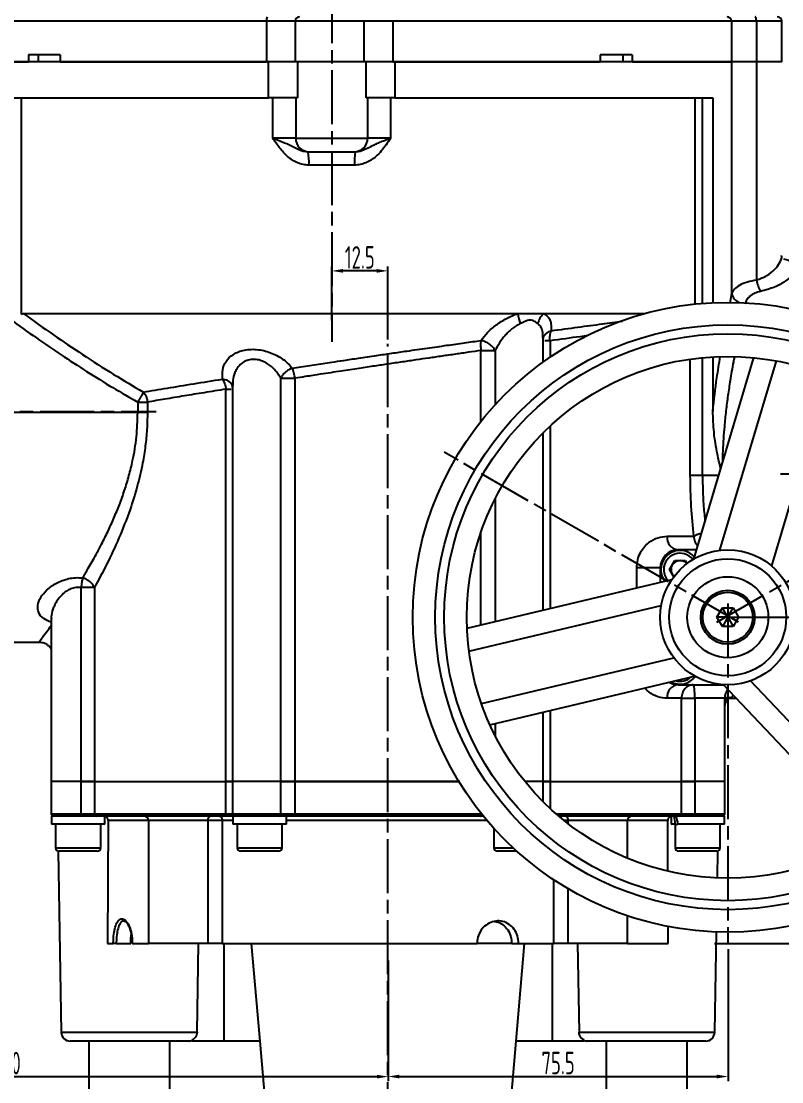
# Model space of a CAD drawing. Header units: millimetres. Extents: x 7829 to 9013, y 2050 to 2917.
# Drawn here: x 8127.3 to 8296.3, y 2557 to 2792.8 of the extents above; entities that cross this region are included whole.
import ezdxf

# ---------------------------------------------------------------- set-up
doc = ezdxf.new("R2010")
doc.units = ezdxf.units.MM
doc.linetypes.add('AM_ISO08W050', pattern=[18, 12, -1.5, 3, -1.5])
doc.layers.add('AM_5', color=3, linetype='Continuous', lineweight=25)
doc.layers.add('AM_7', color=4, linetype='AM_ISO08W050', lineweight=25)
doc.styles.add('工程字', font='gbenor.shx', dxfattribs={"width": 0.707, "bigfont": 'hztxt.shx'})
doc.dimstyles.new('AM_GB$0', dxfattribs={"dimtxt": 3.5, "dimasz": 2.5, "dimexe": 1, "dimexo": 1, "dimgap": 0.5, "dimtad": 1, "dimdsep": 46, "dimtxsty": '工程字', "dimcen": 0, "dimclrd": 256, "dimclre": 256, "dimclrt": 2, "dimadec": 0, "dimazin": 2, "dimtp": 0.1, "dimtm": 0.1, "dimtfac": 0.71, "dimtmove": 0, "dimatfit": 3, "dimfxl": 0, "dimlwd": -1, "dimlwe": -1, "dimarcsym": 0})

# ---------------------------------------------------------------- blocks, each defined once
blk = doc.blocks.new('*D26')
at = {"layer": 'AM_5', "transparency": 16777216}
for p, q in [((8196.31, 2726.28), (8196.31, 2738.28)), ((8206.3, 2737.28), (8198.81, 2737.28)), ((8208.8, 2722.03), (8208.8, 2738.28))]:
    blk.add_line(p, q, dxfattribs=at)
for points in [[(8198.81, 2737.7), (8198.81, 2736.87), (8196.31, 2737.28)], [(8206.3, 2737.7), (8206.3, 2736.87), (8208.8, 2737.28)]]:
    blk.add_solid(points, dxfattribs=at)
at = {"layer": 'Defpoints', "color": 0}
for p in [(8196.31, 2737.28), (8196.31, 2725.28), (8208.8, 2721.03)]:
    blk.add_point(p, dxfattribs=at)
at = {"layer": 'AM_5', "color": 2, "transparency": 16777216, "insert": (8202.56, 2740.28), "char_height": 5, "attachment_point": 5, "style": '工程字'}
blk.add_mtext('12.5', dxfattribs=at)
blk = doc.blocks.new('*D35')
at = {"layer": 'AM_5', "transparency": 16777216}
for p, q in [((8208.87, 2583.98), (8208.87, 2557.17)), ((8080.79, 2578.91), (8080.79, 2557.17)), ((8083.29, 2558.17), (8206.37, 2558.17))]:
    blk.add_line(p, q, dxfattribs=at)
for points in [[(8083.29, 2558.58), (8083.29, 2557.75), (8080.79, 2558.17)], [(8206.37, 2558.58), (8206.37, 2557.75), (8208.87, 2558.17)]]:
    blk.add_solid(points, dxfattribs=at)
at = {"layer": 'Defpoints', "color": 0}
for p in [(8208.87, 2584.98), (8080.79, 2579.91), (8208.87, 2558.17)]:
    blk.add_point(p, dxfattribs=at)
at = {"layer": 'AM_5', "color": 2, "transparency": 16777216, "insert": (8124.39, 2561.17), "char_height": 5, "attachment_point": 5, "style": '工程字'}
blk.add_mtext('130', dxfattribs=at)
blk = doc.blocks.new('*D36')
at = {"layer": 'AM_5', "transparency": 16777216}
for p, q in [((8284.37, 2586.48), (8284.37, 2557.19)), ((8208.87, 2583.98), (8208.87, 2557.19)), ((8211.37, 2558.19), (8281.87, 2558.19))]:
    blk.add_line(p, q, dxfattribs=at)
for points in [[(8211.37, 2558.61), (8211.37, 2557.77), (8208.87, 2558.19)], [(8281.87, 2558.61), (8281.87, 2557.77), (8284.37, 2558.19)]]:
    blk.add_solid(points, dxfattribs=at)
at = {"layer": 'Defpoints', "color": 0}
for p in [(8284.37, 2587.48), (8208.87, 2584.98), (8284.37, 2558.19)]:
    blk.add_point(p, dxfattribs=at)
at = {"layer": 'AM_5', "color": 2, "transparency": 16777216, "insert": (8246.62, 2561.19), "char_height": 5, "attachment_point": 5, "style": '工程字'}
blk.add_mtext('75.5', dxfattribs=at)
blk = doc.blocks.new('*D37')
at = {"layer": 'AM_5', "transparency": 16777216}
for p, q in [((8285.37, 2660.28), (8424.21, 2660.28)), ((8423.21, 2590.28), (8423.21, 2657.78)), ((8281.37, 2587.78), (8424.21, 2587.78))]:
    blk.add_line(p, q, dxfattribs=at)
for points in [[(8422.79, 2657.78), (8423.63, 2657.78), (8423.21, 2660.28)], [(8422.79, 2590.28), (8423.63, 2590.28), (8423.21, 2587.78)]]:
    blk.add_solid(points, dxfattribs=at)
at = {"layer": 'Defpoints', "color": 0}
for p in [(8284.37, 2660.28), (8423.21, 2660.28), (8280.37, 2587.78)]:
    blk.add_point(p, dxfattribs=at)
at = {"layer": 'AM_5', "color": 2, "transparency": 16777216, "insert": (8420.21, 2624.03), "char_height": 5, "attachment_point": 5, "rotation": 90, "style": '工程字'}
blk.add_mtext('72.5', dxfattribs=at)
blk = doc.blocks.new('*D38')
at = {"layer": 'AM_5', "transparency": 16777216}
for p, q in [((8411.36, 2691.78), (8438.43, 2691.78)), ((8437.43, 2590.28), (8437.43, 2689.28)), ((8281.37, 2587.78), (8438.43, 2587.78))]:
    blk.add_line(p, q, dxfattribs=at)
for points in [[(8437.01, 2689.28), (8437.84, 2689.28), (8437.43, 2691.78)], [(8437.01, 2590.28), (8437.84, 2590.28), (8437.43, 2587.78)]]:
    blk.add_solid(points, dxfattribs=at)
at = {"layer": 'Defpoints', "color": 0}
for p in [(8410.36, 2691.78), (8437.43, 2691.78), (8280.37, 2587.78)]:
    blk.add_point(p, dxfattribs=at)
at = {"layer": 'AM_5', "color": 2, "transparency": 16777216, "insert": (8434.43, 2639.78), "char_height": 5, "attachment_point": 5, "rotation": 90, "style": '工程字'}
blk.add_mtext('104', dxfattribs=at)
blk = doc.blocks.new('*D39')
at = {"layer": 'AM_5', "transparency": 16777216}
for p, q in [((8285.31, 2587.78), (8437.61, 2587.78)), ((8436.61, 2585.28), (8436.61, 2318.55)), ((8278.8, 2316.05), (8437.61, 2316.05))]:
    blk.add_line(p, q, dxfattribs=at)
for points in [[(8436.19, 2585.28), (8437.03, 2585.28), (8436.61, 2587.78)], [(8436.19, 2318.55), (8437.03, 2318.55), (8436.61, 2316.05)]]:
    blk.add_solid(points, dxfattribs=at)
at = {"layer": 'Defpoints', "color": 0, "transparency": 16777216}
for p in [(8284.31, 2587.78), (8277.8, 2316.05), (8436.61, 2316.05)]:
    blk.add_point(p, dxfattribs=at)
at = {"layer": 'AM_5', "color": 2, "transparency": 16777216, "insert": (8433.3, 2451.92), "char_height": 5, "attachment_point": 5, "rotation": 90, "style": '工程字'}
blk.add_mtext('~300', dxfattribs=at)

msp = doc.modelspace()

# ---------------------------------------------------------------- linework, layer by layer
at = {"color": 7, "linetype": 'Continuous', "lineweight": 25}
for p, q in [((8181.849, 2792.779), (8107.344, 2792.779)), ((8188.206, 2792.779), (8181.849, 2792.779)), ((8181.849, 2792.779), (8181.849, 2783.779)), ((8188.206, 2792.779), (8188.206, 2783.779)), ((8203.468, 2792.779), (8188.206, 2792.779)), ((8203.468, 2792.779), (8203.468, 2783.779)), ((8209.88, 2792.779), (8203.468, 2792.779)), ((8209.88, 2792.779), (8209.88, 2783.779)), ((8285.145, 2792.779), (8209.88, 2792.779)), ((8285.145, 2792.779), (8285.145, 2783.779)), ((8290.678, 2792.779), (8285.145, 2792.779)), ((8290.678, 2792.779), (8290.678, 2783.779)), ((8296.314, 2792.779), (8290.678, 2792.779)), ((8296.314, 2783.779), (8296.314, 2792.779)), ((8128.935, 2785.279), (8128.935, 2783.779)), ((8135.97, 2785.279), (8128.935, 2785.279)), ((8131.071, 2785.279), (8131.071, 2783.779)), ((8135.97, 2785.279), (8135.97, 2783.779)), ((8255.98, 2785.279), (8255.98, 2783.779)), ((8263.087, 2785.279), (8255.98, 2785.279)), ((8260.973, 2785.279), (8260.973, 2783.779)), ((8263.087, 2785.279), (8263.087, 2783.779)), ((8107.344, 2783.779), (8128.935, 2783.779)), ((8135.97, 2783.779), (8181.849, 2783.779)), ((8188.206, 2783.779), (8181.849, 2783.779)), ((8182.3, 2775.779), (8182.3, 2783.779)), ((8196.663, 2783.779), (8188.206, 2783.779)), ((8188.685, 2783.779), (8188.685, 2775.779)), ((8209.88, 2783.779), (8203.572, 2783.779)), ((8203.946, 2775.779), (8203.946, 2783.779)), ((8209.88, 2783.779), (8255.98, 2783.779)), ((8210.331, 2783.779), (8210.331, 2775.779)), ((8263.087, 2783.779), (8285.145, 2783.779)), ((8290.678, 2783.779), (8285.145, 2783.779)), ((8285.217, 2732.216), (8285.217, 2783.779)), ((8296.314, 2783.779), (8290.678, 2783.779)), ((8290.718, 2783.779), (8290.718, 2735.212)), ((8127.334, 2775.779), (8127.334, 2727.672)), ((8183.234, 2766.779), (8183.234, 2775.779)), ((8188.316, 2775.779), (8188.316, 2766.779)), ((8204.316, 2766.779), (8204.316, 2775.779)), ((8209.397, 2775.779), (8209.397, 2766.779)), ((8277.079, 2729.904), (8277.079, 2775.779)), ((8278.701, 2730.053), (8278.701, 2775.779)), ((8280.99, 2775.779), (8280.99, 2730.2)), ((8188.316, 2766.779), (8183.234, 2766.779)), ((8188.316, 2766.779), (8204.316, 2766.779)), ((8209.397, 2766.779), (8204.316, 2766.779)), ((8201.375, 2760.779), (8191.256, 2760.779)), ((8284.835, 2730.21), (8285.217, 2732.216)), ((8127.334, 2727.672), (8127.782, 2727.779)), ((8127.782, 2727.779), (8237.671, 2727.779)), ((8237.671, 2727.779), (8243.444, 2727.779)), ((8243.444, 2727.779), (8265.775, 2727.779)), ((8243.302, 2721.731), (8243.29, 2721.731)), ((8243.323, 2722.645), (8243.321, 2722.265)), ((8243.325, 2717.022), (8243.325, 2722.41)), ((8244.822, 2721.731), (8244.822, 2718.074)), ((8229.474, 2719.573), (8230.305, 2719.573)), ((8229.474, 2703.78), (8229.474, 2719.573)), ((8232.645, 2719.573), (8232.645, 2707.504)), ((8187.566, 2715.654), (8196.316, 2716.986)), ((8275.996, 2691.779), (8275.996, 2717.679)), ((8290.055, 2717.994), (8276.692, 2673.202)), ((8278.701, 2691.779), (8278.701, 2718.006)), ((8280.99, 2718.183), (8280.99, 2706.073)), ((8295.058, 2717.275), (8282.496, 2675.168)), ((8306.557, 2713.845), (8293.995, 2671.738)), ((8174.293, 2711.356), (8174.273, 2711.505)), ((8174.306, 2711.811), (8174.306, 2623.779)), ((8174.358, 2712.228), (8174.352, 2711.811)), ((8184.986, 2623.779), (8184.986, 2713.422)), ((8187.326, 2713.422), (8188.158, 2713.422)), ((8188.158, 2713.422), (8188.158, 2623.779)), ((8172.809, 2623.779), (8172.809, 2710.988)), ((8174.329, 2710.988), (8174.341, 2710.988)), ((8153.226, 2708.109), (8153.226, 2705.779)), ((8155.377, 2708.109), (8155.377, 2705.779)), ((8153.226, 2705.779), (8120.599, 2705.779)), ((8155.377, 2705.779), (8153.226, 2705.779)), ((8244.822, 2702.755), (8244.822, 2662.186)), ((8243.325, 2661.83), (8243.325, 2701.313)), ((8278.701, 2691.779), (8275.996, 2691.779)), ((8282.234, 2691.779), (8278.701, 2691.779)), ((8232.645, 2686.626), (8232.645, 2659.288)), ((8229.474, 2658.533), (8229.474, 2679.156)), ((8270.819, 2678.279), (8276.783, 2678.279)), ((8277.311, 2675.279), (8273.316, 2675.279)), ((8269.316, 2671.279), (8264.09, 2671.279)), ((8264.09, 2666.772), (8264.09, 2671.279)), ((8269.316, 2671.279), (8269.316, 2668.016)), ((8271.4, 2670.885), (8272.554, 2672.885)), ((8272.554, 2672.885), (8274.864, 2672.885)), ((8274.864, 2672.885), (8275.245, 2672.225)), ((8272.322, 2669.288), (8271.4, 2670.885)), ((8140.968, 2666.881), (8140.641, 2666.881)), ((8140.641, 2623.779), (8140.641, 2666.881)), ((8143.594, 2666.881), (8143.594, 2623.779)), ((8271.819, 2668.612), (8226.369, 2657.794)), ((8226.805, 2652.758), (8269.552, 2662.932)), ((8281.92, 2660.279), (8283.118, 2662.354)), ((8283.118, 2662.354), (8285.514, 2662.354)), ((8284.316, 2660.279), (8283.118, 2662.354)), ((8284.316, 2660.279), (8285.514, 2662.354)), ((8285.514, 2662.354), (8286.712, 2660.279)), ((8133.986, 2659.942), (8133.986, 2623.779)), ((8283.118, 2658.204), (8281.92, 2660.279)), ((8284.316, 2660.279), (8281.92, 2660.279)), ((8284.316, 2660.279), (8283.118, 2658.204)), ((8284.316, 2660.279), (8285.514, 2658.204)), ((8284.316, 2660.279), (8286.712, 2660.279)), ((8286.712, 2660.279), (8285.514, 2658.204)), ((8293.288, 2659.571), (8293.32, 2659.68)), ((8293.32, 2659.68), (8293.296, 2659.687)), ((8285.514, 2658.204), (8283.118, 2658.204)), ((8116.67, 2654.779), (8131.316, 2654.779)), ((8292.152, 2655.854), (8292.176, 2655.847)), ((8292.176, 2655.847), (8292.209, 2655.955)), ((8229.584, 2641.084), (8272.331, 2651.259)), ((8231.463, 2636.392), (8276.925, 2647.213)), ((8273.316, 2645.279), (8283.358, 2645.279)), ((8283.327, 2645.311), (8315.441, 2611.338)), ((8319.584, 2614.234), (8289.399, 2646.167)), ((8274.037, 2642.279), (8270.819, 2642.279)), ((8274.037, 2623.779), (8274.037, 2642.279)), ((8274.037, 2642.279), (8276.663, 2642.279)), ((8276.663, 2642.279), (8276.99, 2642.279)), ((8276.99, 2642.279), (8276.99, 2623.779)), ((8283.645, 2642.279), (8276.99, 2642.279)), ((8283.645, 2623.779), (8283.645, 2642.279)), ((8284.21, 2642.335), (8283.906, 2642.335)), ((8283.906, 2642.279), (8286.194, 2642.279)), ((8243.325, 2623.779), (8243.325, 2639.215)), ((8244.822, 2639.571), (8244.822, 2623.779)), ((8232.645, 2636.673), (8232.645, 2633.931)), ((8133.986, 2623.779), (8133.986, 2616.579)), ((8140.641, 2623.779), (8133.986, 2623.779)), ((8140.641, 2616.579), (8140.641, 2623.779)), ((8140.641, 2623.779), (8143.594, 2623.779)), ((8140.968, 2623.779), (8140.641, 2623.779)), ((8143.594, 2623.779), (8143.594, 2616.579)), ((8143.594, 2623.779), (8172.809, 2623.779)), ((8172.809, 2616.579), (8172.809, 2623.779)), ((8172.809, 2623.779), (8174.306, 2623.779)), ((8174.306, 2623.779), (8174.306, 2616.579)), ((8184.986, 2623.779), (8174.306, 2623.779)), ((8184.986, 2616.579), (8184.986, 2623.779)), ((8184.986, 2623.779), (8188.158, 2623.779)), ((8188.158, 2623.779), (8187.326, 2623.779)), ((8188.158, 2623.779), (8188.158, 2616.579)), ((8188.158, 2623.779), (8224.585, 2623.779)), ((8243.325, 2623.779), (8239.241, 2623.779)), ((8243.325, 2619.245), (8243.325, 2623.779)), ((8243.325, 2623.779), (8244.822, 2623.779)), ((8244.822, 2623.779), (8274.037, 2623.779)), ((8244.822, 2623.779), (8244.822, 2617.802)), ((8274.037, 2616.579), (8274.037, 2623.779)), ((8274.037, 2623.779), (8276.99, 2623.779)), ((8276.99, 2623.779), (8276.663, 2623.779)), ((8276.99, 2623.779), (8276.99, 2616.579)), ((8283.645, 2623.779), (8276.99, 2623.779)), ((8283.645, 2616.579), (8283.645, 2623.779)), ((8133.986, 2616.579), (8140.641, 2616.579)), ((8134.046, 2616.079), (8134.046, 2614.279)), ((8141.98, 2616.079), (8134.046, 2616.079)), ((8140.641, 2616.579), (8143.594, 2616.579)), ((8144.032, 2616.079), (8141.98, 2616.079)), ((8143.594, 2616.579), (8172.809, 2616.579)), ((8173.051, 2616.079), (8144.032, 2616.079)), ((8145.926, 2614.279), (8145.926, 2616.079)), ((8146.664, 2615.079), (8146.534, 2587.779)), ((8155.621, 2615.079), (8146.664, 2615.079)), ((8155.621, 2615.079), (8155.621, 2587.779)), ((8168.846, 2615.079), (8155.621, 2615.079)), ((8168.846, 2587.779), (8168.846, 2615.079)), ((8171.98, 2615.079), (8168.846, 2615.079)), ((8171.98, 2615.079), (8171.98, 2587.779)), ((8174.366, 2615.079), (8171.98, 2615.079)), ((8172.809, 2616.579), (8174.306, 2616.579)), ((8174.366, 2616.079), (8173.051, 2616.079)), ((8174.306, 2616.579), (8184.986, 2616.579)), ((8174.366, 2616.079), (8174.366, 2614.279)), ((8185.672, 2616.079), (8174.366, 2616.079)), ((8184.986, 2616.579), (8188.158, 2616.579)), ((8188.296, 2616.079), (8185.672, 2616.079)), ((8186.246, 2614.279), (8186.246, 2616.079)), ((8230.865, 2615.079), (8186.246, 2615.079)), ((8188.158, 2616.579), (8229.474, 2616.579)), ((8229.335, 2616.079), (8188.296, 2616.079)), ((8230.035, 2616.079), (8229.335, 2616.079)), ((8229.474, 2616.579), (8229.474, 2616.778)), ((8229.474, 2616.579), (8229.632, 2616.579)), ((8246.18, 2616.579), (8274.037, 2616.579)), ((8273.599, 2616.079), (8246.761, 2616.079)), ((8248.786, 2615.079), (8247.971, 2615.079)), ((8262.01, 2615.079), (8248.786, 2615.079)), ((8248.786, 2615.079), (8248.786, 2614.435)), ((8262.01, 2606.74), (8262.01, 2615.079)), ((8270.967, 2615.079), (8262.01, 2615.079)), ((8271.02, 2603.859), (8270.967, 2615.079)), ((8271.705, 2616.079), (8271.705, 2614.279)), ((8275.652, 2616.079), (8273.599, 2616.079)), ((8274.037, 2616.579), (8276.99, 2616.579)), ((8283.585, 2616.079), (8275.652, 2616.079)), ((8276.99, 2616.579), (8283.645, 2616.579)), ((8283.585, 2614.279), (8283.585, 2616.079)), ((8145.926, 2614.279), (8134.046, 2614.279)), ((8134.986, 2614.279), (8134.986, 2609.029)), ((8144.986, 2609.029), (8144.986, 2614.279)), ((8186.246, 2614.279), (8174.366, 2614.279)), ((8175.306, 2614.279), (8175.306, 2609.029)), ((8185.306, 2609.029), (8185.306, 2614.279)), ((8231.385, 2614.47), (8231.385, 2614.279)), ((8231.552, 2614.279), (8231.385, 2614.279)), ((8232.325, 2613.406), (8232.325, 2609.029)), ((8272.64, 2614.279), (8271.705, 2614.279)), ((8272.64, 2614.279), (8273.225, 2614.279)), ((8272.645, 2614.279), (8272.645, 2609.029)), ((8283.585, 2614.279), (8273.225, 2614.279)), ((8282.645, 2609.029), (8282.645, 2614.279)), ((8134.986, 2609.029), (8136.451, 2609.029)), ((8135.514, 2608.313), (8136.217, 2568.044)), ((8136.981, 2608.279), (8135.736, 2608.279)), ((8136.451, 2609.029), (8144.986, 2609.029)), ((8144.236, 2608.279), (8136.981, 2608.279)), ((8175.306, 2609.029), (8180.306, 2609.029)), ((8180.306, 2608.279), (8176.056, 2608.279)), ((8180.306, 2609.029), (8185.306, 2609.029)), ((8184.556, 2608.279), (8180.306, 2608.279)), ((8232.325, 2609.029), (8236.635, 2609.029)), ((8237.454, 2608.279), (8233.075, 2608.279)), ((8272.645, 2609.029), (8282.645, 2609.029)), ((8281.895, 2608.279), (8273.395, 2608.279)), ((8282.015, 2602.324), (8282.12, 2608.313)), ((8245.651, 2587.779), (8245.651, 2601.926)), ((8248.786, 2599.966), (8248.786, 2587.779)), ((8262.01, 2587.779), (8262.01, 2593.928)), ((8271.097, 2587.779), (8271.078, 2591.711)), ((8281.417, 2568.044), (8281.806, 2590.324)), ((8146.534, 2587.779), (8147.788, 2587.779)), ((8148.456, 2587.779), (8147.788, 2587.779)), ((8148.456, 2587.779), (8151.662, 2587.779)), ((8152.031, 2587.779), (8151.975, 2587.779)), ((8152.031, 2587.779), (8155.621, 2587.779)), ((8168.846, 2587.779), (8155.621, 2587.779)), ((8166.399, 2568.044), (8166.746, 2587.779)), ((8171.98, 2587.779), (8168.846, 2587.779)), ((8171.98, 2587.779), (8228.613, 2587.779)), ((8172.354, 2587.779), (8172.354, 2566.079)), ((8180.403, 2566.079), (8178.498, 2587.779)), ((8236.316, 2587.779), (8228.613, 2587.779)), ((8236.316, 2587.779), (8237.852, 2587.779)), ((8239.115, 2587.779), (8237.21, 2566.079)), ((8237.852, 2587.779), (8245.651, 2587.779)), ((8245.309, 2587.779), (8245.309, 2566.079)), ((8248.786, 2587.779), (8245.651, 2587.779)), ((8262.01, 2587.779), (8248.786, 2587.779)), ((8250.919, 2587.779), (8251.265, 2568.044)), ((8262.01, 2587.779), (8271.097, 2587.779)), ((8136.217, 2568.044), (8166.399, 2568.044)), ((8251.265, 2568.044), (8281.417, 2568.044)), ((8164.54, 2566.079), (8138.216, 2566.079)), ((8142.378, 2566.079), (8142.378, 2331.329)), ((8160.378, 2452.167), (8160.378, 2566.079)), ((8165.273, 2566.218), (8165.273, 2566.079)), ((8165.324, 2566.079), (8165.273, 2566.079)), ((8165.324, 2566.309), (8165.324, 2566.079)), ((8172.354, 2566.079), (8165.324, 2566.079)), ((8180.403, 2566.079), (8172.354, 2566.079)), ((8180.314, 2566.079), (8184.292, 2520.605)), ((8233.339, 2520.605), (8237.317, 2566.079)), ((8245.309, 2566.079), (8237.21, 2566.079)), ((8252.306, 2566.079), (8245.309, 2566.079)), ((8252.306, 2566.327), (8252.306, 2566.079)), ((8252.401, 2566.079), (8252.306, 2566.079)), ((8252.401, 2566.203), (8252.401, 2566.079)), ((8279.417, 2566.079), (8253.093, 2566.079)), ((8257.276, 2566.079), (8257.276, 2452.167)), ((8275.276, 2331.329), (8275.276, 2566.079))]:
    msp.add_line(p, q, dxfattribs=at)
at = {"color": 7, "linetype": 'Continuous', "lineweight": 25, "flags": 128}
for points in [[(8290.678, 2792.779), (8290.672, 2792.974), (8290.655, 2793.162), (8290.628, 2793.334), (8290.591, 2793.486), (8290.546, 2793.61), (8290.495, 2793.703), (8290.44, 2793.76), (8290.382, 2793.779)], [(8168.846, 2615.079), (8168.855, 2615.274), (8168.881, 2615.462), (8168.925, 2615.634), (8168.983, 2615.786), (8169.054, 2615.91), (8169.135, 2616.003), (8169.223, 2616.06), (8169.315, 2616.079)], [(8171.405, 2616.079), (8171.517, 2616.06), (8171.625, 2616.003), (8171.724, 2615.91), (8171.812, 2615.786), (8171.883, 2615.634), (8171.936, 2615.462), (8171.969, 2615.274), (8171.98, 2615.079)], [(8173.051, 2616.079), (8173.004, 2616.088), (8172.958, 2616.117), (8172.917, 2616.163), (8172.88, 2616.225), (8172.85, 2616.301), (8172.828, 2616.388), (8172.814, 2616.481), (8172.809, 2616.579)], [(8188.296, 2616.079), (8188.269, 2616.088), (8188.243, 2616.117), (8188.219, 2616.163), (8188.198, 2616.225), (8188.181, 2616.301), (8188.168, 2616.388), (8188.16, 2616.481), (8188.158, 2616.579)], [(8229.335, 2616.079), (8229.362, 2616.088), (8229.388, 2616.117), (8229.412, 2616.163), (8229.433, 2616.225), (8229.45, 2616.301), (8229.463, 2616.388), (8229.471, 2616.481), (8229.474, 2616.579)], [(8248.316, 2616.079), (8248.408, 2616.06), (8248.496, 2616.003), (8248.577, 2615.91), (8248.648, 2615.786), (8248.706, 2615.634), (8248.75, 2615.462), (8248.776, 2615.274), (8248.786, 2615.079)]]:
    msp.add_lwpolyline(points, dxfattribs=at)
at = {"color": 7, "linetype": 'Continuous', "lineweight": 25}
for radius in [70, 65, 63, 58, 15, 13, 9, 6, 5.556]:
    msp.add_circle((8284.316, 2660.279), radius, dxfattribs=at)
for centre, radius, start, end in [((8183.525, 2793.022), 1.693, 153.46864, 188.2684), ((8189.184, 2792.801), 0.978, 91.33755, 181.27784), ((8284.152, 2792.785), 0.994, 359.62752, 89.62261), ((8295.314, 2792.779), 1, 0, 90), ((8191.316, 2766.779), 3, 180, 270), ((8201.316, 2766.779), 3, 270, 0), ((8178.301, 2761.526), 12.977, 356.69803, 9.99638), ((8214.33, 2761.526), 12.977, 170.00362, 183.30197), ((8297.832, 2736.39), 7.211, 189.3992, 210.49791), ((8287.874, 2732.76), 2.712, 191.58109, 248.82145), ((8251.537, 2729.855), 14.021, 188.51516, 197.89517), ((8245.885, 2724.843), 3.818, 129.74041, 169.38319), ((8273.592, 2678.048), 2.783, 175.24939, 264.28899), ((8273.316, 2671.279), 4, 90, 180), ((8273.709, 2670.885), 4.25, 42.2743, 180), ((8273.709, 2670.885), 3.625, 38.0598, 180), ((8273.709, 2670.885), 2, 150, 210), ((8273.709, 2670.885), 2, 90, 150), ((8273.709, 2670.885), 2, 41.17745, 90), ((8273.709, 2670.885), 4.25, 180, 218.06449), ((8273.709, 2670.885), 3.625, 180, 222.69405), ((8273.709, 2670.885), 2, 210, 228.82255), ((8273.592, 2642.509), 2.783, 95.71101, 184.75061), ((8273.316, 2649.279), 4, 238.74601, 270), ((8273.709, 2649.672), 4.25, 240.9725, 323.1443), ((8273.709, 2649.672), 3.625, 253.33461, 313.4423), ((8286.645, 2642.279), 3, 139.65753, 180), ((8134.486, 2616.579), 0.5, 180, 270), ((8139.454, 2616.455), 1.193, 341.61151, 5.94028), ((8144.065, 2616.55), 0.472, 176.45326, 265.94788), ((8154.621, 2615.079), 1, 0, 90), ((8174.806, 2616.579), 0.5, 180, 270), ((8184.533, 2616.53), 0.455, 277.92066, 6.17043), ((8263.01, 2615.079), 1, 90, 180), ((8273.566, 2616.55), 0.472, 274.05212, 3.54674), ((8278.177, 2616.455), 1.193, 174.05972, 198.38849), ((8283.145, 2616.579), 0.5, 270, 0), ((8135.736, 2609.029), 0.75, 180, 270), ((8144.236, 2609.029), 0.75, 270, 0), ((8176.056, 2609.029), 0.75, 180, 270), ((8184.556, 2609.029), 0.75, 270, 0), ((8233.075, 2609.029), 0.75, 180, 270), ((8273.395, 2609.029), 0.75, 180, 270), ((8281.895, 2609.029), 0.75, 270, 0), ((8138.216, 2568.079), 2, 181, 270), ((8279.417, 2568.079), 2, 270, 359), ((8164.54, 2568.079), 2, 270, 293.066), ((8253.093, 2568.079), 2, 246.83342, 270)]:
    msp.add_arc(centre, radius, start, end, dxfattribs=at)
for centre, start_param, end_param in [((8277.645, 2610.77), 1.1736354, 1.2882657), ((8277.645, 2613.402), 1.3401575, 1.4511703)]:
    msp.add_ellipse(centre, major_axis=(-4.468, 16.285), ratio=0.2403928, start_param=start_param, end_param=end_param, dxfattribs=at)
for points in [[(8182.3, 2783.779), (8179.208, 2783.779), (8173.024, 2783.779), (8164.045, 2783.779), (8155.41, 2783.779), (8147.226, 2783.779), (8139.581, 2783.779), (8132.559, 2783.779), (8126.237, 2783.779), (8120.686, 2783.779), (8115.96, 2783.779), (8112.136, 2783.779), (8109.165, 2783.779), (8107.997, 2783.779), (8107.414, 2783.779)], [(8188.685, 2783.779), (8188.406, 2783.779), (8187.848, 2783.779), (8186.334, 2783.779), (8184.465, 2783.779), (8183.022, 2783.779), (8182.3, 2783.779)], [(8196.316, 2783.779), (8195.471, 2783.779), (8193.782, 2783.779), (8191.513, 2783.779), (8189.667, 2783.779), (8189.012, 2783.779), (8188.685, 2783.779)], [(8203.946, 2783.779), (8203.619, 2783.779), (8202.964, 2783.779), (8201.118, 2783.779), (8198.849, 2783.779), (8197.16, 2783.779), (8196.316, 2783.779)], [(8210.331, 2783.779), (8209.609, 2783.779), (8208.166, 2783.779), (8206.297, 2783.779), (8204.783, 2783.779), (8204.225, 2783.779), (8203.946, 2783.779)], [(8285.217, 2783.779), (8284.634, 2783.779), (8283.466, 2783.779), (8280.495, 2783.779), (8276.671, 2783.779), (8271.945, 2783.779), (8266.394, 2783.779), (8260.072, 2783.779), (8253.05, 2783.779), (8245.405, 2783.779), (8237.221, 2783.779), (8228.586, 2783.779), (8219.607, 2783.779), (8213.423, 2783.779), (8210.331, 2783.779)], [(8290.718, 2783.779), (8290.03, 2783.779), (8288.653, 2783.779), (8286.99, 2783.779), (8285.739, 2783.779), (8285.391, 2783.779), (8285.217, 2783.779)], [(8296.316, 2783.779), (8296.238, 2783.779), (8296.083, 2783.779), (8294.862, 2783.779), (8293.065, 2783.779), (8291.5, 2783.779), (8290.718, 2783.779)], [(8122.16, 2775.779), (8123.959, 2775.779), (8127.557, 2775.779), (8133.867, 2775.779), (8140.764, 2775.779), (8148.248, 2775.779), (8156.222, 2775.779), (8164.612, 2775.779), (8173.318, 2775.779), (8179.306, 2775.779), (8182.3, 2775.779)], [(8188.685, 2775.779), (8188.406, 2775.779), (8187.848, 2775.779), (8186.334, 2775.779), (8184.465, 2775.779), (8183.022, 2775.779), (8182.3, 2775.779)], [(8210.331, 2775.779), (8209.609, 2775.779), (8208.166, 2775.779), (8206.297, 2775.779), (8204.783, 2775.779), (8204.225, 2775.779), (8203.946, 2775.779)], [(8210.331, 2775.779), (8212.96, 2775.779), (8218.217, 2775.779), (8225.899, 2775.779), (8233.354, 2775.779), (8240.514, 2775.779), (8247.324, 2775.779), (8253.729, 2775.779), (8259.68, 2775.779), (8265.127, 2775.779), (8270.033, 2775.779), (8274.341, 2775.779), (8278.08, 2775.779), (8280.02, 2775.779), (8280.99, 2775.779)], [(8230.305, 2719.573), (8230.529, 2719.573), (8230.977, 2719.573), (8231.613, 2719.573), (8232.192, 2719.573), (8232.494, 2719.573), (8232.645, 2719.573)], [(8184.986, 2713.422), (8185.137, 2713.422), (8185.439, 2713.422), (8186.018, 2713.422), (8186.654, 2713.422), (8187.102, 2713.422), (8187.326, 2713.422)], [(8153.226, 2708.109), (8153.426, 2708.109), (8153.826, 2708.109), (8154.4, 2708.109), (8154.934, 2708.109), (8155.23, 2708.109), (8155.377, 2708.109)], [(8276.783, 2678.279), (8276.557, 2680.497), (8276.103, 2684.933), (8276.032, 2689.497), (8275.996, 2691.779)], [(8143.594, 2666.881), (8143.447, 2666.881), (8143.154, 2666.881), (8142.509, 2666.881), (8141.768, 2666.881), (8141.235, 2666.881), (8140.968, 2666.881)], [(8276.663, 2645.279), (8276.319, 2645.234), (8275.631, 2645.144), (8274.762, 2644.45), (8274.155, 2643.458), (8274.076, 2642.672), (8274.037, 2642.279)], [(8276.99, 2642.279), (8276.985, 2642.672), (8276.975, 2643.458), (8276.9, 2644.45), (8276.792, 2645.144), (8276.706, 2645.234), (8276.663, 2645.279)], [(8143.594, 2623.779), (8143.447, 2623.779), (8143.154, 2623.779), (8142.509, 2623.779), (8141.768, 2623.779), (8141.235, 2623.779), (8140.968, 2623.779)], [(8143.594, 2623.779), (8144.774, 2623.779), (8147.132, 2623.779), (8151.364, 2623.779), (8156.056, 2623.779), (8161.228, 2623.779), (8166.792, 2623.779), (8170.803, 2623.779), (8172.809, 2623.779)], [(8187.326, 2623.779), (8187.102, 2623.779), (8186.654, 2623.779), (8186.018, 2623.779), (8185.439, 2623.779), (8185.137, 2623.779), (8184.986, 2623.779)], [(8244.822, 2623.779), (8246.828, 2623.779), (8250.839, 2623.779), (8256.403, 2623.779), (8261.575, 2623.779), (8266.268, 2623.779), (8270.499, 2623.779), (8272.857, 2623.779), (8274.037, 2623.779)], [(8276.663, 2623.779), (8276.396, 2623.779), (8275.863, 2623.779), (8275.122, 2623.779), (8274.477, 2623.779), (8274.184, 2623.779), (8274.037, 2623.779)]]:
    msp.add_open_spline(points, degree=3, dxfattribs=at)
for points, knots in [([(8183.234, 2766.779), (8183.951, 2766.515), (8185.385, 2765.987), (8187.261, 2765.139), (8188.699, 2764.383), (8189.987, 2763.876), (8190.717, 2763.811), (8191.081, 2763.779)], [0, 0, 0, 0, 0.2505262, 0.5007561, 0.7508761, 0.8757262, 1, 1, 1, 1]), ([(8191.256, 2760.779), (8190.819, 2760.806), (8189.944, 2760.861), (8188.7, 2761.276), (8187.538, 2761.891), (8186.493, 2762.685), (8185.555, 2763.614), (8184.723, 2764.622), (8183.96, 2765.687), (8183.476, 2766.415), (8183.234, 2766.779)], [0, 0, 0, 0, 0.1248887, 0.2501878, 0.3718658, 0.5005092, 0.6248477, 0.7494454, 0.874699, 1, 1, 1, 1]), ([(8209.397, 2766.779), (8209.068, 2766.284), (8208.42, 2765.31), (8207.364, 2763.92), (8206.249, 2762.769), (8205.093, 2761.891), (8203.931, 2761.276), (8202.687, 2760.861), (8201.812, 2760.806), (8201.375, 2760.779)], [0, 0, 0, 0, 0.1702229, 0.335369, 0.4994502, 0.6280972, 0.749792, 0.8751011, 1, 1, 1, 1]), ([(8201.55, 2763.779), (8201.914, 2763.812), (8202.822, 2763.895), (8204.07, 2764.466), (8205.212, 2765.046), (8206.285, 2765.553), (8207.258, 2765.97), (8208.314, 2766.383), (8209.036, 2766.647), (8209.397, 2766.779)], [0, 0, 0, 0, 0.1242086, 0.3099164, 0.4988312, 0.6150325, 0.7491467, 0.8746176, 1, 1, 1, 1]), ([(8191.32, 2763.779), (8191.325, 2763.779), (8191.337, 2763.779), (8191.611, 2763.779), (8192.062, 2763.779), (8192.686, 2763.779), (8193.453, 2763.779), (8194.342, 2763.779), (8195.312, 2763.779), (8195.983, 2763.779), (8196.316, 2763.779)], [0, 0, 0, 0, 0.123724, 0.25, 0.376276, 0.5, 0.623724, 0.75, 0.876276, 1, 1, 1, 1]), ([(8196.316, 2763.779), (8196.648, 2763.779), (8197.319, 2763.779), (8198.289, 2763.779), (8199.178, 2763.779), (8199.945, 2763.779), (8200.569, 2763.779), (8201.021, 2763.779), (8201.294, 2763.779), (8201.306, 2763.779), (8201.311, 2763.779)], [0, 0, 0, 0, 0.123724, 0.25, 0.376276, 0.5, 0.623724, 0.75, 0.876276, 1, 1, 1, 1]), ([(8290.718, 2735.212), (8291.521, 2735.529), (8293.126, 2736.162), (8294.819, 2737.613), (8295.894, 2739.078), (8296.397, 2740.161), (8296.278, 2740.636), (8296.261, 2740.706)], [0, 0, 0, 0, 0.2399175, 0.4792566, 0.7188546, 0.9584963, 1, 1, 1, 1]), ([(8296.668, 2739.954), (8296.883, 2739.913), (8297.961, 2739.703), (8299.003, 2739.008), (8299.506, 2737.844), (8298.837, 2736.426), (8297.222, 2734.965), (8294.819, 2733.582), (8292.687, 2733.014), (8291.619, 2732.73)], [0, 0, 0, 0, 0.0397615, 0.1997465, 0.359761, 0.5197666, 0.6797037, 0.8395623, 1, 1, 1, 1]), ([(8290.718, 2735.212), (8290.016, 2735.09), (8288.577, 2734.838), (8286.909, 2734.143), (8285.704, 2733.264), (8285.38, 2732.565), (8285.217, 2732.216)], [0, 0, 0, 0, 0.2436301, 0.4991712, 0.7490454, 1, 1, 1, 1]), ([(8291.619, 2732.73), (8291.155, 2732.607), (8290.228, 2732.359), (8289.192, 2731.681), (8288.469, 2730.859), (8288.277, 2730.223), (8288.181, 2729.905)], [0, 0, 0, 0, 0.2491916, 0.4990339, 0.7490727, 1, 1, 1, 1]), ([(8127.782, 2727.779), (8130.021, 2726.188), (8134.357, 2723.106), (8141.048, 2718.595), (8147.679, 2714.321), (8152.264, 2711.636), (8154.476, 2710.341)], [0, 0, 0, 0, 0.258284, 0.5003166, 0.7589404, 1, 1, 1, 1]), ([(8229.473, 2721.805), (8229.944, 2722.406), (8230.886, 2723.609), (8232.801, 2725.282), (8234.703, 2726.51), (8236.369, 2727.322), (8237.243, 2727.628), (8237.671, 2727.779)], [0, 0, 0, 0, 0.2494335, 0.4994738, 0.7489165, 0.8769196, 1, 1, 1, 1]), ([(8243.444, 2727.779), (8243.772, 2727.557), (8244.428, 2727.113), (8245.151, 2725.878), (8245.11, 2724.727), (8245.083, 2723.963)], [0, 0, 0, 0, 0.2513608, 0.5028839, 1, 1, 1, 1]), ([(8124.942, 2726.441), (8126.86, 2725.079), (8130.583, 2722.435), (8136.223, 2718.595), (8141.878, 2714.898), (8147.543, 2711.365), (8151.377, 2709.169), (8153.226, 2708.109)], [0, 0, 0, 0, 0.2092995, 0.4061937, 0.6069788, 0.8104261, 1, 1, 1, 1]), ([(8238.194, 2725.547), (8237.888, 2725.387), (8237.243, 2725.051), (8236.376, 2724.411), (8235.558, 2723.688), (8234.592, 2722.668), (8233.546, 2721.291), (8232.946, 2720.145), (8232.645, 2719.573)], [0, 0, 0, 0, 0.1192832, 0.2507609, 0.3696345, 0.5004593, 0.7504276, 1, 1, 1, 1]), ([(8242.133, 2725.547), (8241.893, 2725.726), (8241.533, 2725.996), (8240.92, 2726.263), (8240.4, 2726.346), (8239.846, 2726.262), (8239.114, 2725.995), (8238.563, 2725.726), (8238.194, 2725.547)], [0, 0, 0, 0, 0.2498027, 0.375373, 0.5002928, 0.626318, 0.7503675, 1, 1, 1, 1]), ([(8243.249, 2722.41), (8243.254, 2722.907), (8243.262, 2723.798), (8242.832, 2724.852), (8242.355, 2725.326), (8242.133, 2725.547)], [0, 0, 0, 0, 0.40314944, 0.72146835, 1, 1, 1, 1]), ([(8245.083, 2723.963), (8247.09, 2724.235), (8251.04, 2724.771), (8256.338, 2725.481), (8259.471, 2725.896), (8260.944, 2726.091)], [0, 0, 0, 0, 0.3538295, 0.6963427, 1, 1, 1, 1]), ([(8243.341, 2722.233), (8243.345, 2722.296), (8243.366, 2722.609), (8243.665, 2723.072), (8244.23, 2723.631), (8244.77, 2723.841), (8245.083, 2723.963)], [0, 0, 0, 0, 0.07899431, 0.39394137, 0.64807986, 1, 1, 1, 1]), ([(8244.822, 2721.731), (8244.807, 2721.918), (8244.775, 2722.339), (8244.812, 2722.945), (8244.912, 2723.518), (8245.027, 2723.816), (8245.083, 2723.963)], [0, 0, 0, 0, 0.22278865, 0.49998366, 0.75281329, 1, 1, 1, 1]), ([(8196.316, 2716.986), (8197.197, 2717.119), (8199.179, 2717.417), (8202.506, 2717.914), (8206.07, 2718.441), (8209.651, 2718.966), (8213.425, 2719.517), (8217.513, 2720.108), (8221.793, 2720.72), (8225.756, 2721.282), (8228.266, 2721.635), (8229.473, 2721.805)], [0, 0, 0, 0, 0.0800384, 0.1798697, 0.2998982, 0.4000001, 0.5007954, 0.6382608, 0.7674431, 0.888098, 1, 1, 1, 1]), ([(8229.473, 2721.805), (8229.446, 2721.627), (8229.401, 2721.326), (8229.387, 2720.747), (8229.405, 2720.178), (8229.453, 2719.758), (8229.474, 2719.573)], [0, 0, 0, 0, 0.2955016, 0.4999741, 0.7804737, 1, 1, 1, 1]), ([(8232.645, 2719.573), (8232.481, 2719.827), (8232.139, 2720.358), (8231.316, 2721.063), (8230.375, 2721.599), (8229.767, 2721.738), (8229.473, 2721.805)], [0, 0, 0, 0, 0.2393793, 0.4999969, 0.7578837, 1, 1, 1, 1]), ([(8244.822, 2721.731), (8244.573, 2721.731), (8244.096, 2721.731), (8243.796, 2721.731), (8243.652, 2721.731)], [0, 0, 0, 0, 0.5219059, 1, 1, 1, 1]), ([(8253.266, 2722.891), (8252.693, 2722.813), (8250.056, 2722.454), (8247.12, 2722.049), (8244.822, 2721.731)], [0, 0, 0, 0, 0.2172913, 1, 1, 1, 1]), ([(8172.051, 2713.221), (8172.018, 2713.918), (8171.951, 2715.315), (8172.73, 2717.222), (8174.051, 2718.556), (8175.569, 2719.326), (8176.92, 2719.716), (8178.438, 2719.88), (8180.036, 2719.799), (8181.628, 2719.485), (8183.623, 2718.798), (8185.816, 2717.549), (8186.984, 2716.284), (8187.566, 2715.654)], [0, 0, 0, 0, 0.1249165, 0.2500208, 0.3750944, 0.438039, 0.5007425, 0.5634284, 0.6262239, 0.688445, 0.7512633, 0.8759669, 1, 1, 1, 1]), ([(8229.474, 2719.573), (8228.55, 2719.441), (8226.674, 2719.173), (8223.777, 2718.756), (8220.837, 2718.331), (8217.912, 2717.905), (8214.985, 2717.477), (8211.967, 2717.032), (8208.928, 2716.582), (8205.731, 2716.105), (8202.243, 2715.581), (8198.206, 2714.969), (8194.204, 2714.358), (8190.799, 2713.833), (8188.918, 2713.54), (8188.158, 2713.422)], [0, 0, 0, 0, 0.0685352, 0.1393472, 0.2124361, 0.2825928, 0.350983, 0.423205, 0.4992588, 0.5688391, 0.6523421, 0.7497666, 0.8600128, 0.9434255, 1, 1, 1, 1]), ([(8184.986, 2713.422), (8184.8, 2713.738), (8184.447, 2714.339), (8183.762, 2715.204), (8182.983, 2715.982), (8182.037, 2716.69), (8180.983, 2717.237), (8179.802, 2717.582), (8178.807, 2717.637), (8178.042, 2717.534), (8177.339, 2717.342), (8176.714, 2717.031), (8176.177, 2716.633), (8175.707, 2716.186), (8175.218, 2715.546), (8174.669, 2714.436), (8174.346, 2713.308), (8174.356, 2712.449), (8174.358, 2712.228)], [0, 0, 0, 0, 0.0711146, 0.1352318, 0.2068586, 0.27117, 0.3424401, 0.4076949, 0.4753005, 0.5094347, 0.5443547, 0.6090071, 0.6438422, 0.6805866, 0.7450272, 0.8167378, 0.9527314, 1, 1, 1, 1]), ([(8280.99, 2706.073), (8281.269, 2708.593), (8281.74, 2712.835), (8282.387, 2716.664), (8282.65, 2718.217)], [0, 0, 0, 0, 0.5942629, 1, 1, 1, 1]), ([(8285.763, 2718.092), (8285.697, 2717.748), (8285.498, 2716.707), (8285.193, 2714.985), (8284.775, 2712.499), (8284.338, 2709.599), (8283.9, 2706.178), (8283.489, 2702.095), (8283.199, 2698.297), (8283.155, 2695.64), (8283.141, 2694.821)], [0, 0, 0, 0, 0.0499147, 0.150783, 0.2399186, 0.3894234, 0.5345274, 0.6793287, 0.9010422, 1, 1, 1, 1]), ([(8187.566, 2715.654), (8187.308, 2715.552), (8186.781, 2715.344), (8186.025, 2714.794), (8185.382, 2714.133), (8185.113, 2713.651), (8184.986, 2713.422)], [0, 0, 0, 0, 0.2441909, 0.5000054, 0.7623, 1, 1, 1, 1]), ([(8188.158, 2713.422), (8188.129, 2713.609), (8188.065, 2714.03), (8187.923, 2714.637), (8187.753, 2715.21), (8187.628, 2715.507), (8187.566, 2715.654)], [0, 0, 0, 0, 0.2221853, 0.4999827, 0.7528394, 1, 1, 1, 1]), ([(8154.476, 2710.341), (8156.225, 2710.633), (8159.738, 2711.221), (8165.628, 2712.188), (8169.897, 2712.874), (8172.051, 2713.221)], [0, 0, 0, 0, 0.3292888, 0.6615025, 1, 1, 1, 1]), ([(8172.051, 2713.221), (8172.141, 2713.074), (8172.322, 2712.777), (8172.543, 2712.222), (8172.716, 2711.618), (8172.778, 2711.197), (8172.809, 2710.988)], [0, 0, 0, 0, 0.2471603, 0.5, 0.7528397, 1, 1, 1, 1]), ([(8174.273, 2711.505), (8174.267, 2711.585), (8174.237, 2711.937), (8173.841, 2712.44), (8173.253, 2712.865), (8172.651, 2713.115), (8172.26, 2713.184), (8172.051, 2713.221)], [0, 0, 0, 0, 0.091189, 0.4002293, 0.651499, 0.8136957, 1, 1, 1, 1]), ([(8174.306, 2711.563), (8174.297, 2711.695), (8174.279, 2711.968), (8174.308, 2712.253), (8174.323, 2712.401)], [0, 0, 0, 0, 0.4842444, 1, 1, 1, 1]), ([(8154.476, 2710.341), (8154.404, 2710.213), (8154.258, 2709.953), (8153.949, 2709.401), (8153.598, 2708.774), (8153.348, 2708.328), (8153.226, 2708.109)], [0, 0, 0, 0, 0.2458807, 0.5, 0.7541193, 1, 1, 1, 1]), ([(8154.476, 2710.341), (8154.594, 2710.194), (8154.832, 2709.896), (8155.109, 2709.33), (8155.304, 2708.724), (8155.354, 2708.303), (8155.377, 2708.109)], [0, 0, 0, 0, 0.2471853, 0.5000076, 0.7687336, 1, 1, 1, 1]), ([(8172.809, 2710.988), (8171.175, 2710.724), (8168.005, 2710.21), (8163.495, 2709.467), (8159.27, 2708.765), (8156.655, 2708.324), (8155.377, 2708.109)], [0, 0, 0, 0, 0.2577678, 0.4999982, 0.7556374, 1, 1, 1, 1]), ([(8172.809, 2710.988), (8173.058, 2710.988), (8173.535, 2710.988), (8173.835, 2710.988), (8173.979, 2710.988)], [0, 0, 0, 0, 0.5219059, 1, 1, 1, 1]), ([(8140.968, 2669.042), (8141.388, 2669.741), (8142.378, 2671.388), (8143.797, 2673.904), (8145.27, 2676.674), (8146.605, 2679.363), (8147.932, 2682.278), (8149.172, 2685.298), (8150.306, 2688.451), (8151.304, 2691.731), (8152.26, 2695.675), (8153.053, 2700.36), (8153.168, 2703.973), (8153.226, 2705.779)], [0, 0, 0, 0, 0.0748048, 0.1763493, 0.249399, 0.3358743, 0.4179672, 0.4994101, 0.5840755, 0.6667903, 0.7487885, 0.8744773, 1, 1, 1, 1]), ([(8155.377, 2705.779), (8155.354, 2704.536), (8155.308, 2702.04), (8154.933, 2698.304), (8154.258, 2694.052), (8153.149, 2689.303), (8151.384, 2683.666), (8149.082, 2677.84), (8146.348, 2671.996), (8144.513, 2668.588), (8143.594, 2666.881)], [0, 0, 0, 0, 0.08290043, 0.16643977, 0.25130531, 0.37379005, 0.50074053, 0.66733768, 0.8334183, 1, 1, 1, 1]), ([(8282.715, 2693.391), (8282.473, 2694.435), (8281.861, 2697.083), (8281.176, 2701.313), (8281.051, 2704.515), (8280.99, 2706.073)], [0, 0, 0, 0, 0.2508207, 0.6356879, 1, 1, 1, 1]), ([(8278.701, 2691.779), (8278.729, 2689.621), (8278.774, 2686.246), (8279.128, 2682.975), (8279.255, 2681.795)], [0, 0, 0, 0, 0.6393324, 1, 1, 1, 1]), ([(8264.09, 2671.279), (8264.135, 2671.883), (8264.224, 2673.089), (8264.866, 2674.662), (8265.713, 2675.917), (8267.018, 2677.171), (8268.793, 2678.107), (8270.143, 2678.221), (8270.819, 2678.279)], [0, 0, 0, 0, 0.1258969, 0.2512777, 0.3760086, 0.5014163, 0.7505234, 1, 1, 1, 1]), ([(8278.38, 2678.86), (8278.21, 2678.822), (8277.766, 2678.721), (8277.187, 2678.519), (8276.914, 2678.357), (8276.783, 2678.279)], [0, 0, 0, 0, 0.2432853, 0.6371372, 1, 1, 1, 1]), ([(8276.783, 2678.279), (8276.82, 2677.882), (8276.894, 2677.092), (8277.351, 2676.476), (8277.577, 2676.17)], [0, 0, 0, 0, 0.503248, 1, 1, 1, 1]), ([(8133.986, 2659.172), (8133.393, 2659.422), (8132.071, 2659.978), (8131.076, 2661.293), (8130.876, 2662.908), (8131.541, 2664.657), (8132.944, 2666.384), (8135.036, 2667.929), (8137.348, 2668.823), (8139.404, 2669.126), (8140.447, 2669.07), (8140.968, 2669.042)], [0, 0, 0, 0, 0.104334, 0.2322499, 0.3601451, 0.487932, 0.6156645, 0.7434982, 0.8713632, 0.9357612, 1, 1, 1, 1]), ([(8140.968, 2669.042), (8140.932, 2668.866), (8140.87, 2668.569), (8140.781, 2668.009), (8140.704, 2667.462), (8140.66, 2667.059), (8140.641, 2666.881)], [0, 0, 0, 0, 0.2951226, 0.4999749, 0.7785811, 1, 1, 1, 1]), ([(8143.594, 2666.881), (8143.481, 2667.106), (8143.244, 2667.577), (8142.604, 2668.22), (8141.818, 2668.75), (8141.247, 2668.946), (8140.968, 2669.042)], [0, 0, 0, 0, 0.2391957, 0.4999962, 0.7559918, 1, 1, 1, 1]), ([(8140.641, 2666.881), (8140.239, 2666.911), (8139.433, 2666.97), (8138.304, 2666.631), (8137.306, 2666.08), (8136.183, 2665.153), (8135.328, 2664.047), (8134.709, 2662.921), (8134.253, 2661.783), (8133.95, 2660.749), (8134.024, 2660.068), (8134.04, 2659.918)], [0, 0, 0, 0, 0.09469668, 0.18956022, 0.27722392, 0.37908167, 0.56804202, 0.66253236, 0.75747826, 0.94665674, 1, 1, 1, 1]), ([(8131.316, 2654.779), (8131.354, 2654.83), (8131.43, 2654.933), (8132.058, 2655.789), (8132.901, 2656.946), (8133.667, 2658.024), (8133.986, 2658.474)], [0, 0, 0, 0, 0.2667625, 0.5380082, 0.80724, 1, 1, 1, 1]), ([(8131.316, 2654.779), (8131.693, 2654.739), (8132.273, 2654.677), (8132.973, 2654.303), (8133.449, 2653.914), (8133.797, 2653.507), (8133.936, 2653.216), (8133.986, 2653.112)], [0, 0, 0, 0, 0.3393075, 0.5219626, 0.7084939, 0.8950253, 1, 1, 1, 1]), ([(8270.819, 2642.279), (8270.145, 2642.34), (8268.797, 2642.463), (8267.046, 2643.328), (8266.132, 2644.285), (8265.853, 2644.577)], [0, 0, 0, 0, 0.4099987, 0.8198801, 1, 1, 1, 1]), ([(8285.561, 2642.948), (8285.527, 2642.893), (8285.306, 2642.524), (8284.857, 2642.319), (8284.321, 2642.332), (8284.21, 2642.335)], [0, 0, 0, 0, 0.1234082, 0.81866524, 1, 1, 1, 1]), ([(8283.645, 2642.22), (8283.663, 2642.222), (8283.779, 2642.235), (8284.019, 2642.265), (8284.22, 2642.289)], [0, 0, 0, 0, 0.163286, 1, 1, 1, 1]), ([(8283.645, 2640.147), (8283.677, 2640.435), (8283.754, 2641.115), (8284.092, 2641.78), (8284.128, 2642.126), (8283.779, 2642.207), (8283.645, 2642.238)], [0, 0, 0, 0, 0.1877879, 0.4424778, 0.7859576, 1, 1, 1, 1]), ([(8140.641, 2623.779), (8139.994, 2623.779), (8138.701, 2623.779), (8136.879, 2623.779), (8135.367, 2623.779), (8134.379, 2623.779), (8133.933, 2623.779), (8134.023, 2623.779), (8134.039, 2623.779)], [0, 0, 0, 0, 0.1915957, 0.3831915, 0.5747872, 0.766383, 0.9579787, 1, 1, 1, 1]), ([(8174.329, 2623.779), (8174.331, 2623.779), (8174.337, 2623.779), (8174.053, 2623.779), (8173.546, 2623.779), (8173.055, 2623.779), (8172.809, 2623.779)], [0, 0, 0, 0, 0.1732411, 0.4488274, 0.7244137, 1, 1, 1, 1]), ([(8184.986, 2623.779), (8184.536, 2623.779), (8183.636, 2623.779), (8181.816, 2623.779), (8179.875, 2623.779), (8177.97, 2623.779), (8176.302, 2623.779), (8175.067, 2623.779), (8174.371, 2623.779), (8174.374, 2623.779), (8174.375, 2623.779)], [0, 0, 0, 0, 0.1305298, 0.2610596, 0.3915894, 0.5221192, 0.652649, 0.7831788, 0.9137086, 1, 1, 1, 1]), ([(8224.79, 2623.779), (8224.091, 2623.779), (8221.135, 2623.779), (8215.786, 2623.779), (8208.817, 2623.779), (8201.84, 2623.779), (8194.914, 2623.779), (8190.41, 2623.779), (8188.158, 2623.779)], [0, 0, 0, 0, 0.05831799, 0.24665439, 0.43499079, 0.62332719, 0.8116636, 1, 1, 1, 1]), ([(8243.256, 2623.779), (8243.257, 2623.779), (8243.26, 2623.779), (8242.566, 2623.779), (8241.32, 2623.779), (8240.166, 2623.779), (8239.456, 2623.779), (8239.372, 2623.779)], [0, 0, 0, 0, 0.1742217, 0.4377603, 0.7012989, 0.9648374, 1, 1, 1, 1]), ([(8244.822, 2623.779), (8244.576, 2623.779), (8244.085, 2623.779), (8243.578, 2623.779), (8243.295, 2623.779), (8243.3, 2623.779), (8243.302, 2623.779)], [0, 0, 0, 0, 0.2755863, 0.5511726, 0.8267589, 1, 1, 1, 1]), ([(8283.592, 2623.779), (8283.608, 2623.779), (8283.698, 2623.779), (8283.252, 2623.779), (8282.264, 2623.779), (8280.752, 2623.779), (8278.93, 2623.779), (8277.637, 2623.779), (8276.99, 2623.779)], [0, 0, 0, 0, 0.0420213, 0.233617, 0.4252128, 0.6168085, 0.8084043, 1, 1, 1, 1]), ([(8146.664, 2615.079), (8146.655, 2615.178), (8146.636, 2615.377), (8146.488, 2615.648), (8146.263, 2615.863), (8146.064, 2615.99), (8145.941, 2616.011), (8145.926, 2616.014)], [0, 0, 0, 0, 0.2284302, 0.4566246, 0.6948762, 0.9639578, 1, 1, 1, 1]), ([(8271.705, 2616.014), (8271.692, 2616.012), (8271.556, 2615.991), (8271.321, 2615.833), (8271.07, 2615.556), (8270.974, 2615.274), (8270.968, 2615.12), (8270.967, 2615.079)], [0, 0, 0, 0, 0.0321482, 0.3370583, 0.6437378, 0.9054539, 1, 1, 1, 1]), ([(8147.788, 2587.779), (8147.796, 2588.176), (8147.816, 2589.188), (8148.015, 2590.725), (8148.412, 2592.135), (8148.978, 2593.057), (8149.665, 2593.384), (8150.405, 2593.08), (8151.108, 2592.183), (8151.67, 2590.789), (8151.985, 2589.236), (8152.017, 2588.198), (8152.031, 2587.779)], [0, 0, 0, 0, 0.0688351, 0.1754485, 0.2825754, 0.3902689, 0.4981128, 0.6055778, 0.7128637, 0.8201302, 0.9273182, 1, 1, 1, 1]), ([(8150.149, 2592.774), (8150.145, 2592.776), (8149.922, 2592.869), (8149.512, 2592.534), (8149.006, 2591.748), (8148.655, 2590.452), (8148.48, 2589.06), (8148.463, 2588.14), (8148.456, 2587.779)], [0, 0, 0, 0, 0.003731, 0.2186196, 0.4335854, 0.6479722, 0.8618072, 1, 1, 1, 1]), ([(8150.157, 2592.772), (8150.223, 2592.765), (8150.355, 2592.751), (8150.724, 2592.449), (8151.122, 2591.868), (8151.493, 2591.017), (8151.778, 2589.959), (8151.952, 2588.85), (8151.959, 2588.104), (8151.962, 2587.778)], [0, 0, 0, 0, 0.1399081, 0.2783218, 0.4251724, 0.5755172, 0.7268761, 0.8807698, 1, 1, 1, 1]), ([(8237.852, 2587.779), (8237.803, 2588.34), (8237.704, 2589.463), (8236.934, 2590.957), (8235.791, 2592.096), (8234.346, 2592.749), (8232.772, 2592.841), (8231.243, 2592.365), (8229.932, 2591.373), (8229, 2589.977), (8228.642, 2588.7), (8228.619, 2587.959), (8228.613, 2587.779)], [0, 0, 0, 0, 0.1071487, 0.2142894, 0.3216359, 0.4291172, 0.5363755, 0.6434019, 0.7505473, 0.8579778, 0.9654163, 1, 1, 1, 1]), ([(8232.472, 2592.651), (8232.758, 2592.613), (8233.556, 2592.506), (8234.698, 2591.73), (8235.713, 2590.472), (8236.242, 2589.066), (8236.295, 2588.142), (8236.316, 2587.779)], [0, 0, 0, 0, 0.1321417, 0.3694504, 0.6074699, 0.84582, 1, 1, 1, 1]), ([(8151.662, 2587.779), (8151.667, 2588.356), (8151.673, 2589.04), (8151.779, 2589.613), (8151.796, 2589.703)], [0, 0, 0, 0, 0.8430377, 1, 1, 1, 1]), ([(8166.399, 2568.044), (8166.373, 2567.82), (8166.321, 2567.373), (8165.967, 2566.785), (8165.594, 2566.456), (8165.361, 2566.329), (8165.324, 2566.309)], [0, 0, 0, 0, 0.3132751, 0.6266147, 0.9407609, 1, 1, 1, 1]), ([(8252.306, 2566.327), (8252.12, 2566.455), (8251.747, 2566.71), (8251.359, 2567.322), (8251.298, 2567.795), (8251.265, 2568.044)], [0, 0, 0, 0, 0.3217632, 0.6437392, 1, 1, 1, 1])]:
    msp.add_open_spline(points, degree=3, knots=knots, dxfattribs=at)
at = {"layer": 'AM_7'}
for p, q in [((8196.314, 2889.873), (8196.314, 2721.515)), ((8208.827, 2310.957), (8208.804, 2721.031)), ((8041.52, 2706.049), (8157.301, 2706.049)), ((8286.734, 2659.182), (8221.273, 2696.976)), ((8281.895, 2659.182), (8347.356, 2696.976)), ((8410.308, 2692.079), (8296.02, 2692.079)), ((8284.314, 2663.373), (8284.314, 2587.785))]:
    msp.add_line(p, q, dxfattribs=at)

# ---------------------------------------------------------------- dimensions: what is measured, and where the dimension line sits
at = {"layer": 'AM_5'}
for base, p1, p2, override, picture, middle in [((8196.314, 2737.285), (8208.804, 2721.031), (8196.314, 2725.285), {"dimtxt": 5, "dimdec": 1}, '*D26', (8202.559, 2740.285)), ((8284.367, 2558.191), (8208.867, 2584.985), (8284.367, 2587.485), {"dimtxt": 5}, '*D36', (8246.617, 2561.191))]:
    dim = msp.add_linear_dim(base=base, p1=p1, p2=p2, dimstyle='AM_GB$0', override=override, dxfattribs=at)
    dim.commit()
    dim.dimension.update_dxf_attribs({"geometry": picture, "text_midpoint": middle})
for base, p2, picture, middle in [((8437.428, 2691.779), (8410.361, 2691.779), '*D38', (8434.428, 2639.779)), ((8423.211, 2660.279), (8284.367, 2660.279), '*D37', (8420.211, 2624.029))]:
    dim = msp.add_linear_dim(base=base, p1=(8280.367, 2587.779), p2=p2, angle=90, dimstyle='AM_GB$0', override={"dimtxt": 5}, dxfattribs=at)
    dim.commit()
    dim.dimension.update_dxf_attribs({"geometry": picture, "text_midpoint": middle})
dim = msp.add_linear_dim(base=(8436.612, 2316.053), p1=(8284.314, 2587.785), p2=(8277.802, 2316.053), angle=90, text='~300', dimstyle='AM_GB$0', override={"dimtxt": 5}, dxfattribs=at)
dim.commit()
dim.dimension.update_dxf_attribs({"geometry": '*D39', "text_midpoint": (8433.3, 2451.919)})
dim = msp.add_linear_dim(base=(8208.867, 2558.166), p1=(8080.794, 2579.908), p2=(8208.867, 2584.985), text='130', dimstyle='AM_GB$0', override={"dimtxt": 5, "dimpost": ''}, dxfattribs=at)
dim.commit()
dim.dimension.update_dxf_attribs({"geometry": '*D35', "text_midpoint": (8124.391, 2558.166), "dimtype": 160})

doc.saveas('drawing.dxf')
